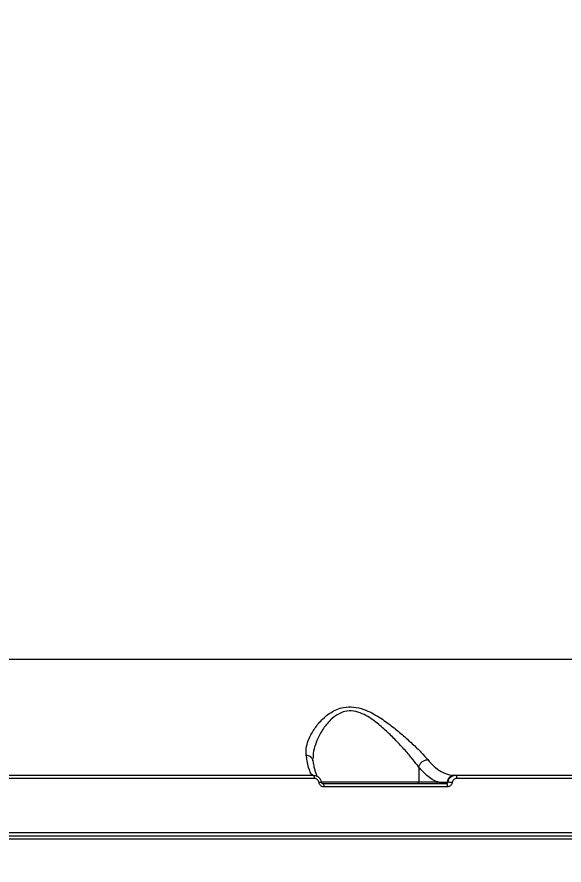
# Model space of a CAD drawing. Header units: millimetres. Extents: x -11024 to 8278, y -7837 to 5770.
# Drawn here: x 2696.3 to 2858.8, y 1054.5 to 1306.3 of the extents above; entities that cross this region are included whole.
import ezdxf

# ---------------------------------------------------------------- set-up
doc = ezdxf.new("R2010")
doc.units = ezdxf.units.MM
for name, color, linetype in [('DIKOM_ОБЪЕКТ', 7, 'Continuous'), ('DIKOM_РАЗМЕР_ЗОНА', 7, 'Continuous'), ('DIKOM_РАЗМЕР_ОБЪЕКТА', 7, 'Continuous')]:
    doc.layers.add(name, color=color, linetype=linetype)
doc.styles.add('style1', font='arial.ttf', dxfattribs={"width": 0.8})
doc.dimstyles.new('1-50', dxfattribs={"dimtxt": 300, "dimasz": 200, "dimexe": 100, "dimexo": 0, "dimgap": 100, "dimtad": 1, "dimtxsty": 'style1', "dimcen": 200, "dimclrd": 7, "dimclre": 7, "dimclrt": 7, "dimadec": 1, "dimazin": 2, "dimtfac": 1, "dimtmove": 0, "dimatfit": 2, "dimfxl": 0, "dimlwd": 25, "dimlwe": 18, "dimarcsym": 0})

# ---------------------------------------------------------------- blocks, each defined once
blk = doc.blocks.new('*D9')
at = {"layer": 'Defpoints', "color": 0, "transparency": 16777216}
for p in [(3740.68, 3707.51), (-8191.56, -3797.25), (-1076.12, -3797.25)]:
    blk.add_point(p, dxfattribs=at)
at = {"layer": 'DIKOM_РАЗМЕР_ОБЪЕКТА', "color": 7, "lineweight": 18, "transparency": 16777216}
for p, q in [((3740.68, 3707.51), (-8291.56, 3707.51)), ((-1076.12, -3797.25), (-8291.56, -3797.25))]:
    blk.add_line(p, q, dxfattribs=at)
at = {"layer": 'DIKOM_РАЗМЕР_ОБЪЕКТА', "color": 7, "lineweight": 25, "transparency": 16777216}
blk.add_line((-8191.56, 3507.51), (-8191.56, -3597.25), dxfattribs=at)
at = {"layer": 'DIKOM_РАЗМЕР_ОБЪЕКТА', "color": 7, "transparency": 16777216}
for points in [[(-8224.9, 3507.51), (-8158.23, 3507.51), (-8191.56, 3707.51)], [(-8224.9, -3597.25), (-8158.23, -3597.25), (-8191.56, -3797.25)]]:
    blk.add_solid(points, dxfattribs=at)
at = {"layer": 'DIKOM_РАЗМЕР_ОБЪЕКТА', "color": 7, "transparency": 16777216, "insert": (-8444.74, -44.87), "char_height": 300, "attachment_point": 5, "rotation": 90, "style": 'style1'}
blk.add_mtext('7500', dxfattribs=at)
blk = doc.blocks.new('*D11')
at = {"layer": 'Defpoints', "color": 0, "transparency": 16777216}
for p in [(3316.13, 5770.14), (-10574.15, -5797.25), (-1580.09, -5797.25)]:
    blk.add_point(p, dxfattribs=at)
at = {"layer": 'DIKOM_РАЗМЕР_ЗОНА', "color": 7, "lineweight": 18, "transparency": 16777216}
for p, q in [((3316.13, 5770.14), (-10674.15, 5770.14)), ((-1580.09, -5797.25), (-10674.15, -5797.25))]:
    blk.add_line(p, q, dxfattribs=at)
at = {"layer": 'DIKOM_РАЗМЕР_ЗОНА', "color": 7, "lineweight": 25, "transparency": 16777216}
blk.add_line((-10574.15, 5570.14), (-10574.15, -5597.25), dxfattribs=at)
at = {"layer": 'DIKOM_РАЗМЕР_ЗОНА', "color": 7, "transparency": 16777216}
for points in [[(-10607.49, 5570.14), (-10540.82, 5570.14), (-10574.15, 5770.14)], [(-10607.49, -5597.25), (-10540.82, -5597.25), (-10574.15, -5797.25)]]:
    blk.add_solid(points, dxfattribs=at)
at = {"layer": 'DIKOM_РАЗМЕР_ЗОНА', "color": 7, "transparency": 16777216, "insert": (-10827.33, -172.99), "char_height": 300, "attachment_point": 5, "rotation": 90, "style": 'style1'}
blk.add_mtext('11500', dxfattribs=at)

msp = doc.modelspace()

# ---------------------------------------------------------------- linework, layer by layer
at = {"layer": 'DIKOM_ОБЪЕКТ', "color": 7, "linetype": 'Continuous', "lineweight": 15}
for p, q in [((2474.154, 1115.673), (2952.812, 1115.673)), ((2815.638, 1083.575), (2815.638, 1079.171)), ((2677.793, 1081.171), (2784.297, 1081.171)), ((2826.286, 1081.171), (2826.564, 1081.171)), ((2826.564, 1081.171), (2927.944, 1081.171)), ((2784.608, 1080.211), (2678.016, 1080.211)), ((2786.641, 1079.171), (2815.638, 1079.171)), ((2787.182, 1078.671), (2823.818, 1078.671)), ((2815.638, 1079.171), (2821.27, 1079.171)), ((2824.05, 1079.087), (2824.298, 1079.087)), ((2928.373, 1080.211), (2826.91, 1080.211)), ((2824.161, 1077.705), (2787.495, 1077.705)), ((2409.384, 1063.171), (3030.207, 1063.171)), ((2409.385, 1064.173), (3030.722, 1064.173)), ((3030.722, 1062.168), (2409.385, 1062.168))]:
    msp.add_line(p, q, dxfattribs=at)
at = {"layer": 'DIKOM_ОБЪЕКТ', "color": 7, "linetype": 'Continuous', "lineweight": 15, "flags": 128}
for points in [[(2784.297, 1081.171), (2784.356, 1081.152), (2784.413, 1081.098), (2784.466, 1081.011), (2784.513, 1080.892), (2784.551, 1080.747), (2784.581, 1080.581), (2784.6, 1080.4), (2784.608, 1080.211)], [(2826.564, 1081.171), (2826.63, 1081.152), (2826.693, 1081.098), (2826.752, 1081.011), (2826.804, 1080.892), (2826.847, 1080.747), (2826.88, 1080.581), (2826.901, 1080.4), (2826.91, 1080.211)], [(2786.72, 1079.087), (2786.724, 1079.085), (2786.699, 1079.079), (2786.647, 1079.067), (2786.57, 1079.052), (2786.468, 1079.033), (2786.345, 1079.01), (2786.205, 1078.985), (2786.052, 1078.958)], [(2787.182, 1078.671), (2787.241, 1078.652), (2787.299, 1078.598), (2787.352, 1078.509), (2787.399, 1078.39), (2787.438, 1078.244), (2787.468, 1078.077), (2787.487, 1077.895), (2787.495, 1077.705)], [(2823.818, 1078.671), (2823.883, 1078.652), (2823.947, 1078.598), (2824.005, 1078.509), (2824.057, 1078.39), (2824.099, 1078.244), (2824.132, 1078.077), (2824.153, 1077.895), (2824.161, 1077.705)]]:
    msp.add_lwpolyline(points, dxfattribs=at)
at = {"layer": 'DIKOM_ОБЪЕКТ', "color": 7, "linetype": 'Continuous', "lineweight": 15}
for centre, radius, start, end in [((2826.381, 1078.827), 2.345, 92.32153, 173.63797), ((2815.16, 1079.148), 0.478, 272.90477, 2.67855), ((2820.792, 1079.148), 0.478, 272.90477, 2.67855), ((2823.584, 1079.139), 0.469, 272.28157, 353.6705), ((2824.184, 1071.976), 7.112, 79.03221, 89.07951)]:
    msp.add_arc(centre, radius, start, end, dxfattribs=at)
for points, knots in [([(2960.654, 1124.725), (2960.007, 1131.665), (2958.712, 1145.55), (2956.016, 1166.071), (2952.75, 1186.487), (2948.84, 1206.701), (2944.302, 1226.643), (2939.232, 1245.872), (2933.658, 1264.339), (2927.624, 1282.013), (2921.028, 1299.181), (2913.87, 1315.761), (2906.162, 1331.679), (2898.072, 1346.59), (2889.634, 1360.465), (2880.893, 1373.301), (2871.707, 1385.302), (2862.09, 1396.39), (2852.065, 1406.505), (2841.845, 1415.428), (2831.47, 1423.157), (2820.98, 1429.713), (2810.21, 1435.202), (2799.187, 1439.545), (2787.94, 1442.746), (2776.709, 1444.576), (2768.845, 1445.325), (2764.77, 1445.132), (2764.391, 1445.115)], [0, 0, 0, 0, 0.0392431, 0.0785159, 0.1177588, 0.1581425, 0.1985589, 0.2389425, 0.2781875, 0.3174626, 0.3567077, 0.3970917, 0.4375085, 0.4778925, 0.5171659, 0.5564698, 0.5957433, 0.6361546, 0.6765987, 0.7170099, 0.7563482, 0.7957164, 0.8350549, 0.8755303, 0.9160385, 0.9565143, 0.9959508, 1, 1, 1, 1]), ([(2782.225, 1087.11), (2782.201, 1087.962), (2782.159, 1089.514), (2783.006, 1092.021), (2784.347, 1094.575), (2786.39, 1097.296), (2788.854, 1099.443), (2791.259, 1100.741), (2793.516, 1101.458), (2796.293, 1101.571), (2799.168, 1100.838), (2801.708, 1099.693), (2804.462, 1098.08), (2807.518, 1095.899), (2810.794, 1093.195), (2813.792, 1090.503), (2816.426, 1087.938), (2817.689, 1086.494), (2818.304, 1085.79)], [0, 0, 0, 0, 0.0785514, 0.1430602, 0.2076065, 0.2872172, 0.3665501, 0.4057559, 0.4448515, 0.4974434, 0.5496919, 0.5922707, 0.6349393, 0.7072959, 0.7797295, 0.8544855, 0.9291397, 1, 1, 1, 1]), ([(2815.639, 1083.582), (2815.638, 1083.583), (2815.112, 1084.285), (2813.926, 1085.882), (2811.606, 1088.562), (2808.975, 1091.412), (2806.086, 1094.275), (2803.432, 1096.592), (2801.001, 1098.324), (2798.803, 1099.546), (2796.27, 1100.347), (2793.844, 1100.223), (2791.922, 1099.478), (2790.9, 1098.806), (2789.421, 1097.646), (2787.705, 1095.764), (2785.977, 1092.915), (2784.876, 1090.203), (2784.264, 1087.997), (2784.302, 1086.751), (2784.316, 1086.26)], [0, 0, 0, 0, 0.00003398, 0.0750683, 0.15361345, 0.23439579, 0.30974731, 0.38675008, 0.4294474, 0.47308854, 0.5239221, 0.57439049, 0.61130082, 0.64986097, 0.65183543, 0.73294344, 0.81742452, 0.88558934, 0.95492385, 1, 1, 1, 1]), ([(2784.226, 1081.171), (2784.01, 1081.28), (2783.573, 1081.503), (2782.996, 1083.161), (2782.547, 1085.141), (2782.318, 1086.539), (2782.225, 1087.11)], [0, 0, 0, 0, 0.3072598, 0.623318, 0.8463607, 1, 1, 1, 1]), ([(2784.238, 1085.426), (2784.23, 1085.516), (2784.2, 1085.845), (2783.862, 1086.346), (2783.271, 1086.835), (2782.714, 1087.033), (2782.358, 1087.095), (2782.271, 1087.104), (2782.225, 1087.11)], [0, 0, 0, 0, 0.1018625, 0.3725925, 0.6433513, 0.9140639, 0.954436, 1, 1, 1, 1]), ([(2784.279, 1085.441), (2784.227, 1085.666), (2784.172, 1085.906), (2784.204, 1086.223), (2784.207, 1086.244)], [0, 0, 0, 0, 0.9326586, 1, 1, 1, 1]), ([(2785.57, 1080.658), (2785.558, 1080.674), (2785.533, 1080.71), (2785.362, 1081.06), (2785.134, 1081.682), (2784.856, 1082.64), (2784.563, 1083.872), (2784.37, 1084.921), (2784.275, 1085.432)], [0, 0, 0, 0, 0.1199446, 0.2662784, 0.4332203, 0.6173993, 0.8136067, 1, 1, 1, 1]), ([(2815.639, 1083.582), (2815.72, 1083.831), (2815.881, 1084.329), (2816.42, 1084.991), (2817.107, 1085.493), (2817.726, 1085.719), (2818.125, 1085.78), (2818.262, 1085.788), (2818.304, 1085.79)], [0, 0, 0, 0, 0.2204463, 0.4409251, 0.6614337, 0.8819193, 0.963522, 1, 1, 1, 1]), ([(2818.304, 1085.79), (2819.063, 1084.949), (2820.552, 1083.296), (2822.948, 1081.816), (2824.866, 1081.223), (2825.987, 1081.182), (2826.286, 1081.171)], [0, 0, 0, 0, 0.3028895, 0.5944565, 0.8920247, 1, 1, 1, 1]), ([(2815.638, 1083.575), (2815.638, 1083.577), (2815.638, 1083.579), (2815.639, 1083.582), (2815.639, 1083.582)], [0, 0, 0, 0, 0.676215, 1, 1, 1, 1]), ([(2821.27, 1079.171), (2820.728, 1079.406), (2819.64, 1079.878), (2817.732, 1081.227), (2816.434, 1082.683), (2815.638, 1083.575)], [0, 0, 0, 0, 0.2774684, 0.5573022, 1, 1, 1, 1]), ([(2784.297, 1081.171), (2784.359, 1081.169), (2784.694, 1081.161), (2785.294, 1081.005), (2785.982, 1080.548), (2786.506, 1079.89), (2786.649, 1079.355), (2786.72, 1079.087)], [0, 0, 0, 0, 0.054752, 0.2944047, 0.5301358, 0.7646382, 1, 1, 1, 1]), ([(2824.298, 1079.087), (2824.305, 1079.132), (2824.358, 1079.45), (2824.572, 1080.022), (2825.092, 1080.656), (2825.783, 1081.088), (2826.304, 1081.143), (2826.564, 1081.171)], [0, 0, 0, 0, 0.038817, 0.2783564, 0.5186009, 0.7594112, 1, 1, 1, 1]), ([(2786.052, 1078.958), (2786.009, 1079.119), (2785.923, 1079.442), (2785.61, 1079.837), (2785.2, 1080.112), (2784.844, 1080.206), (2784.645, 1080.21), (2784.608, 1080.211)], [0, 0, 0, 0, 0.2340473, 0.4679726, 0.7040312, 0.9448375, 1, 1, 1, 1]), ([(2787.495, 1077.705), (2787.457, 1077.706), (2787.258, 1077.711), (2786.902, 1077.805), (2786.492, 1078.08), (2786.18, 1078.475), (2786.095, 1078.797), (2786.052, 1078.958)], [0, 0, 0, 0, 0.0557743, 0.2968527, 0.5326589, 0.7662921, 1, 1, 1, 1]), ([(2786.72, 1079.087), (2786.734, 1079.033), (2786.763, 1078.924), (2786.866, 1078.792), (2786.996, 1078.702), (2787.107, 1078.673), (2787.17, 1078.671), (2787.182, 1078.671)], [0, 0, 0, 0, 0.2178521, 0.4437916, 0.6836186, 0.9399708, 1, 1, 1, 1]), ([(2821.27, 1079.171), (2821.411, 1079.163), (2822.116, 1079.123), (2823.057, 1079.092), (2823.835, 1079.088), (2824.05, 1079.087)], [0, 0, 0, 0, 0.1532843, 0.7665931, 1, 1, 1, 1]), ([(2823.818, 1078.671), (2823.875, 1078.676), (2823.987, 1078.687), (2824.136, 1078.773), (2824.245, 1078.9), (2824.288, 1079.015), (2824.297, 1079.078), (2824.298, 1079.087)], [0, 0, 0, 0, 0.2443643, 0.48577, 0.724737, 0.961742, 1, 1, 1, 1]), ([(2825.537, 1078.958), (2825.533, 1078.932), (2825.502, 1078.74), (2825.373, 1078.397), (2825.058, 1078.015), (2824.638, 1077.755), (2824.32, 1077.722), (2824.161, 1077.705)], [0, 0, 0, 0, 0.0386218, 0.2781347, 0.5183826, 0.7592367, 1, 1, 1, 1]), ([(2826.91, 1080.211), (2826.752, 1080.195), (2826.434, 1080.161), (2826.015, 1079.902), (2825.701, 1079.52), (2825.572, 1079.176), (2825.541, 1078.985), (2825.537, 1078.958)], [0, 0, 0, 0, 0.2406613, 0.4814883, 0.7216885, 0.961234, 1, 1, 1, 1])]:
    msp.add_open_spline(points, degree=3, knots=knots, dxfattribs=at)

# ---------------------------------------------------------------- dimensions: what is measured, and where the dimension line sits
at = {"layer": 'DIKOM_РАЗМЕР_ЗОНА'}
dim = msp.add_linear_dim(base=(-10574.155, -5797.252), p1=(3316.126, 5770.14), p2=(-1580.087, -5797.252), angle=90, text='11500', dimstyle='1-50', dxfattribs=at)
dim.commit()
dim.dimension.update_dxf_attribs({"geometry": '*D11', "text_midpoint": (-10574.155, -172.992), "dimtype": 160})
at = {"layer": 'DIKOM_РАЗМЕР_ОБЪЕКТА'}
dim = msp.add_linear_dim(base=(-8191.564, -3797.252), p1=(3740.68, 3707.508), p2=(-1076.116, -3797.252), angle=90, text='7500', dimstyle='1-50', dxfattribs=at)
dim.commit()
dim.dimension.update_dxf_attribs({"geometry": '*D9', "text_midpoint": (-8191.564, -44.872), "dimtype": 160})

doc.saveas('drawing.dxf')
